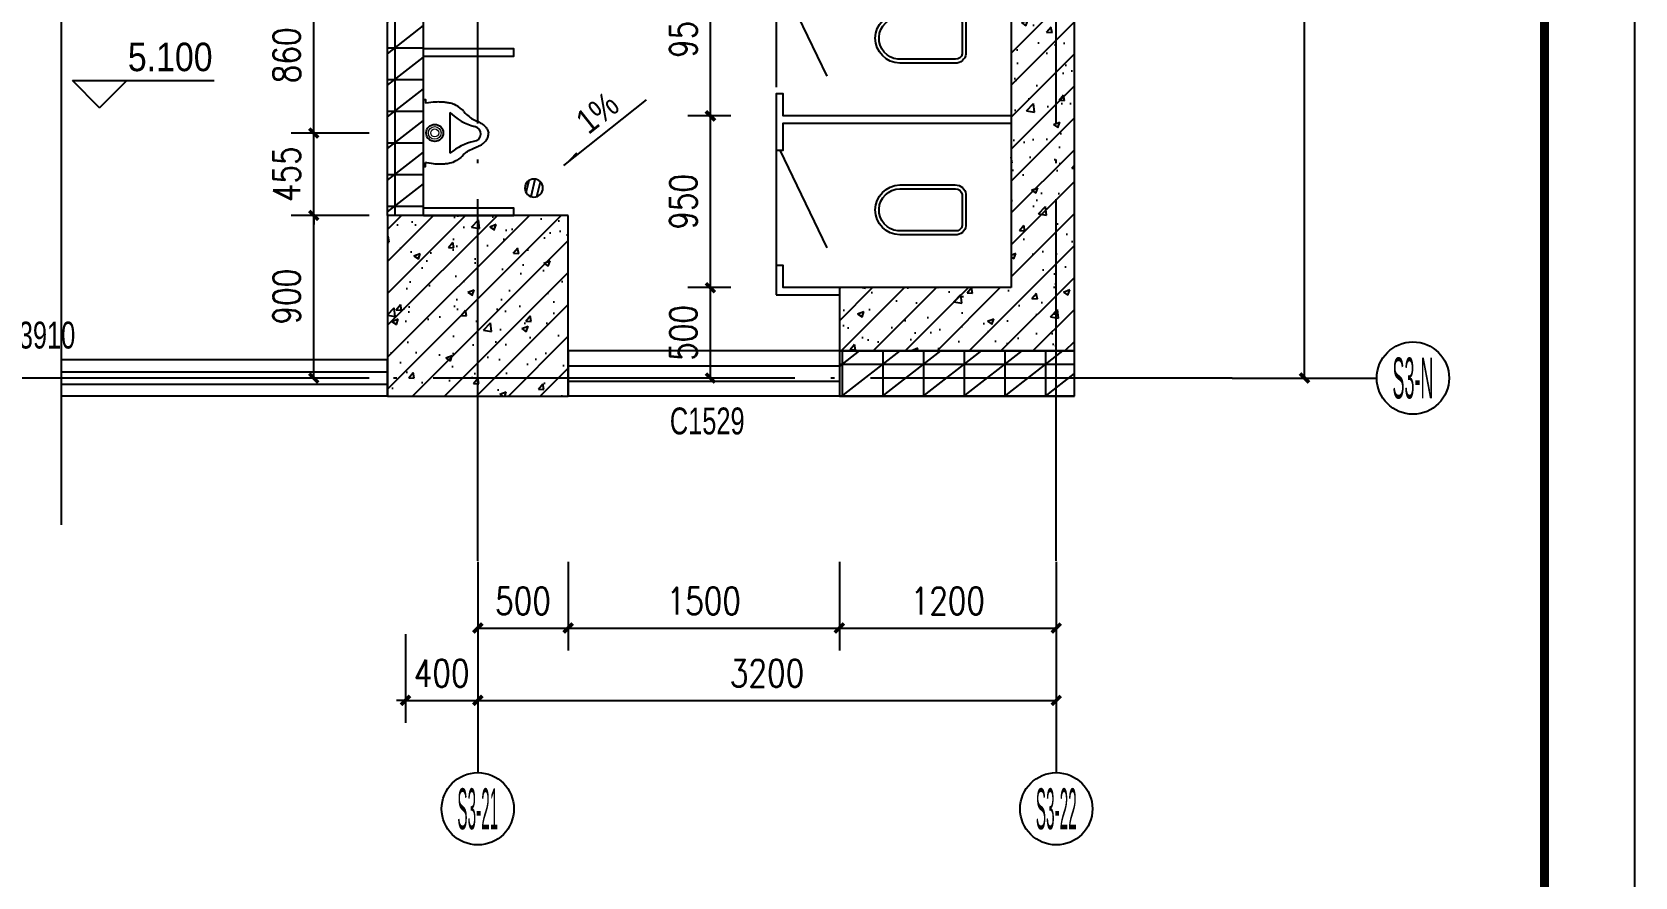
# Model space of a CAD drawing. Extents: x 718358 to 1668613, y -348838 to -159582.
# Drawn here: x 835642 to 844508, y -194461 to -189788 of the extents above; entities that cross this region are included whole.
import ezdxf
from ezdxf.enums import TextEntityAlignment as Align

# ---------------------------------------------------------------- set-up
doc = ezdxf.new("R2010")
doc.units = 0
doc.header["$LTSCALE"] = 1000
doc.linetypes.add('DOTE', pattern=[2.42, 2, -0.2, 0.02, -0.2])
for name, color, linetype in [('WINDOW_TEXT', 7, 'Continuous'), ('建-厨卫用具', 66, 'Continuous'), ('建-图框', 4, 'Continuous'), ('建-墙体', 2, 'Continuous'), ('建-尺寸', 73, 'Continuous'), ('建-影线', 8, 'Continuous'), ('建-柱子', 6, 'Continuous'), ('建-标高', 3, 'Continuous'), ('建-符号', 3, 'Continuous'), ('建-符号说明', 7, 'Continuous'), ('建-轴标', 3, 'Continuous'), ('建-轴网', 14, 'DOTE'), ('建-门窗', 4, 'Continuous'), ('建-门窗-编号', 7, 'Continuous')]:
    doc.layers.add(name, color=color, linetype=linetype)
doc.styles.add('_TCH_AXIS', font='gt宽度调整.shx', dxfattribs={"bigfont": 'gt国标汉字.shx'})
doc.styles.add('_TCH_DIM', font='gt单线西文.shx', dxfattribs={"width": 0.8, "bigfont": 'gt单线中文.shx'})
doc.styles.add('_TCH_WINDOW', font='gt单线西文.shx', dxfattribs={"height": 3.5, "bigfont": 'gt单线中文.shx'})
doc.styles.add('DIM_FONT', font='SIMPLEX.shx', dxfattribs={"width": 0.8, "bigfont": 'GBCBIG.shx'})
doc.dimstyles.new('DIMN50', dxfattribs={"dimscale": 0.5, "dimtxt": 300, "dimasz": 100, "dimexe": 250, "dimexo": 300, "dimgap": 150, "dimtad": 1, "dimdec": 0, "dimzin": 0, "dimdsep": 46, "dimtxsty": 'DIM_FONT', "dimblk": 'ARCHTICK', "dimcen": 0.09, "dimdle": 1, "dimclrt": 7, "dimazin": 2, "dimtfac": 1, "dimtdec": 0, "dimtix": 1, "dimtmove": 2, "dimatfit": 3, "dimldrblk": 'ARCHTICK', "dimfxl": 1, "dimtolj": 1, "dimtzin": 0, "dimarcsym": 0})
pattern_1 = [(0, (0, 0), (0, 175), []), (37.875, (200, 0), (-84.807639, 109.038328), []), (90, (200, 0), (-225, 1e-14), [])]
pattern_2 = [(45, (0, 0), (-88.388348, 88.388348), []), (50, (0, 0), (358.63009, -31.37607), [37.5, -412.5]), (355, (0, 0), (-69.37567, 376.09607), [30, -330]), (100.4514, (29.9, -2.6), (289.25469, 344.71977), [31.8701, -350.57106]), (46.1842, (0, 100), (533.62052, -82.7595), [56.25, -618.75]), (96.6356, (44.47, 93.1), (467.33135, 487.05894), [47.80514, -525.8565]), (351.1842, (0, 100), (467.33097, 487.0593), [45, -495]), (21, (50, 75), (298.45353, -201.30945), [37.5, -412.5]), (326, (50, 75), (121.65767, 362.57502), [30, -330]), (71.4514, (74.87, 58.22), (420.11131, 161.26525), [31.8701, -350.57106]), (37.5, (0, 0), (6.079928, 166.446927), [0, -326, 0, -335, 0, -331.25]), (7.5, (0, 0), (131.53477, 197.205856), [0, -191, 0, -318.5, 0, -126.25]), (327.5, (-111.5, 0), (266.911218, -11.277436), [0, -125, 0, -390, 0, -517.5]), (317.5, (-161.5, 0), (291.593085, 50.05249), [0, -162.5, 0, -259, 0, -367.5])]

# ---------------------------------------------------------------- blocks, each defined once
blk = doc.blocks.new('$plan$00000380')
for p, q in [((-112.2, -146.3), (113.5, -146.3)), ((-135.3, -207.1), (-130, -211.3)), ((119.8, -220.5), (127.5, -214.6))]:
    blk.add_line(p, q)
for points in [[(-185, 0), (-185, -10), (-164.4, -10)], [(-185, 0), (185, 0), (185, -10), (165, -10)], [(-135.3, -207.1), (-146.1, -193.9), (-153.4, -182.2), (-159, -171.7), (-163.1, -162.3), (-166.1, -153.9), (-168.1, -146.2), (-169.4, -139.3), (-170.4, -132.8), (-171.2, -126.7), (-171.8, -120.8), (-172.4, -115.1), (-172.8, -109.5), (-173.1, -103.9), (-173.3, -98.1), (-173.3, -92.1), (-173.3, -85.9), (-173.2, -79.2), (-172.9, -71.9), (-172.3, -63.7), (-171.4, -54.4), (-170.1, -43.7), (-168.2, -31.4), (-165.8, -17.2), (-164.4, -10)], [(127.5, -214.6), (137.5, -201.9), (145.5, -190.6), (151.6, -180.4), (156.3, -171.3), (159.7, -163), (162.1, -155.5), (163.9, -148.7), (165.2, -142.3), (166.3, -136.2), (167.3, -130.4), (168.2, -124.7), (168.9, -119.1), (169.5, -113.5), (170, -107.8), (170.4, -101.8), (170.8, -95.6), (171, -88.9), (171.1, -81.6), (171, -73.4), (170.6, -64), (169.9, -53.3), (168.7, -40.9), (167.1, -26.6), (164.9, -10.1)], [(-130, -211.3), (-128.2, -212.9), (-120.3, -220.9), (-113.4, -228.7), (-107.4, -236.3), (-102.1, -243.8), (-97.5, -251.3), (-93.4, -258.7), (-89.7, -266.2), (-86.2, -273.6), (-83.1, -280.9), (-80.1, -288.1), (-77.2, -295.1), (-74.4, -301.8), (-71.5, -308.2), (-68.5, -314.2), (-65.3, -319.8), (-62, -324.9), (-58.5, -329.6), (-54.8, -334), (-51, -338), (-47, -341.6), (-42.9, -344.9), (-38.6, -347.9), (-34.2, -350.5), (-29.7, -352.9), (-25.1, -354.9), (-20.3, -356.6), (-15.4, -358), (-10.4, -359), (-5.3, -359.6), (-0.1, -359.8), (0.3, -359.8)], [(119.8, -220.5), (117.9, -222), (109.6, -229.5), (102.3, -236.9), (95.8, -244.2), (90.2, -251.4), (85.1, -258.6), (80.6, -265.8), (76.4, -273), (72.6, -280.2), (69, -287.4), (65.7, -294.4), (62.4, -301.2), (59.2, -307.7), (55.9, -314), (52.6, -319.8), (49.1, -325.2), (45.5, -330.1), (41.7, -334.7), (37.8, -338.8), (33.8, -342.6), (29.6, -346), (25.3, -349), (20.9, -351.7), (16.3, -354.2), (11.7, -356.3), (6.9, -358), (2.1, -359.4), (0.3, -359.8)]]:
    blk.add_lwpolyline(points)
blk.add_circle((0, -61.9), 47.3)
at = {"lineweight": 13}
for radius in [34.6, 22.1]:
    blk.add_circle((0, -61.9), radius, dxfattribs=at)
for centre, radius, start, end in [((-382.4, -362.7), 346.2, 14.06156, 38.70013), ((335.1, -365.6), 311.8, 135.28681, 164.39133), ((-5.7, -276), 40.9, 183.65649, 351.93977)]:
    blk.add_arc(centre, radius, start, end)
blk = doc.blocks.new('A$C15264B4A')
at = {"layer": '建-厨卫用具'}
for points in [[(-806271, 52613.2), (-805771, 52613.2), (-805771, 52573.2), (-806271, 52573.2)], [(-806271, 51803.6), (-805771, 51803.6), (-805771, 51763.6), (-806271, 51763.6)], [(-806271, 50993.9), (-805771, 50993.9), (-805771, 50953.9), (-806271, 50953.9)], [(-806271, 50144.2), (-805771, 50144.2), (-805771, 50184.2), (-806271, 50184.2)], [(-806271, 49263.2), (-805771, 49263.2), (-805771, 49303.2), (-806271, 49303.2)]]:
    blk.add_lwpolyline(points, dxfattribs=at)
at = {"layer": '建-厨卫用具', "rotation": 90.00016313079739}
for p in [(-806271, 52198.8), (-806271, 51389.1), (-806271, 50579.4), (-806271, 49719.2)]:
    blk.add_blockref('$plan$00000380', p, dxfattribs=at)
blk = doc.blocks.new('$plan$00001612')
for points in [[(135.1, 138), (442.4, 138, -0.388189), (501, 87.5), (501, -87.5, -0.388189), (442.4, -138), (135.1, -138, -0.97895)], [(443.1, -116.5), (125.4, -116.5, -0.936623), (135.3, 117.1), (442.8, 117.1, -0.381636), (480.2, 86.1), (480.2, -86.3, -0.399536)]]:
    blk.add_lwpolyline(points, format="xyb", close=True)
blk.add_lwpolyline([(195.5, 117.1, 0, 0, 0.440649), (185.5, 107.5, 0, 0, 0), (185.4, -105.9, 0, 0, 0.411645), (194.1, -115.5, 1.5, 1.5, 0)], format="xyseb")
blk = doc.blocks.new('A$C53DE7673')
at = {"layer": '建-厨卫用具'}
for p, q in [((-806271, 52925.8, 0), (-806271, 52138.3, 0)), ((-806251.2, 52925.8), (-805990.5, 52385.4)), ((-806271, 52125.8, 0), (-806271, 51338.3, 0)), ((-806251.2, 51975.8), (-805990.5, 51435.4)), ((-806271, 51125.8), (-806271, 50438.3, 0)), ((-806271, 51025.8), (-806271, 50425.8, 0)), ((-806251, 51025.8), (-805990.3, 50485.4)), ((-806271, 50125.8), (-806271, 49438.3, 0)), ((-806271, 50075.8), (-806271, 49475.8, 0)), ((-806251, 50075.8), (-805990.3, 49535.5)), ((-806271, 49315.8), (-806271, 49275.8)), ((-806271, 49275.8), (-805921, 49275.8))]:
    blk.add_line(p, q, dxfattribs=at)
for points in [[(-804971, 53115.8), (-806231, 53115.8), (-806231, 53115.8), (-806271, 53115.8), (-806271, 52925.8), (-806231, 52925.8), (-806231, 53075.8), (-804971, 53075.8)], [(-804971, 52165.8), (-806231, 52165.8), (-806231, 52288.3), (-806271, 52288.3), (-806271, 51975.8), (-806231, 51975.8), (-806231, 52125.8), (-804971, 52125.8)], [(-804971, 51215.8), (-806231, 51215.8), (-806231, 51338.3), (-806271, 51338.3), (-806271, 51025.8), (-806231, 51025.8), (-806231, 51175.8), (-804971, 51175.8)], [(-804971, 50265.8), (-806231, 50265.8), (-806231, 50388.3), (-806271, 50388.3), (-806271, 50075.8), (-806231, 50075.8), (-806231, 50225.8), (-804971, 50225.8)], [(-804971, 49315.8), (-806231, 49315.8), (-806231, 49438.3), (-806271, 49438.3), (-806271, 49315.8)]]:
    blk.add_lwpolyline(points, dxfattribs=at)
at = {"layer": '建-厨卫用具', "rotation": 359.9999933565738}
for p in [(-805722.1, 52595.8), (-805722.1, 51645.8), (-805722.1, 50695.8), (-805722.1, 49745.8)]:
    blk.add_blockref('$plan$00001612', p, dxfattribs=at)
blk = doc.blocks.new('A$C28466982')
at = {"layer": '建-厨卫用具'}
h = blk.add_hatch(dxfattribs=at)
h.set_pattern_fill('ANSI31', color=256, scale=20, style=0)
h.set_pattern_definition([(45, (-61544.167, -20665.726), (-22.45064, 22.45064), [])])
edge = h.paths.add_edge_path()
edge.add_arc((50, 50), 50, 0, 360)
blk.add_circle((50, 50), 50, dxfattribs=at)
blk = doc.blocks.new('_ArchTick')
at = {"color": 0, "linetype": 'ByBlock', "const_width": 0.4}
blk.add_lwpolyline([(-0.5, -0.5), (0.5, 0.5)], dxfattribs=at)
blk = doc.blocks.new('*D2041')
at = {"layer": 'Defpoints', "color": 0, "transparency": 16777216}
for p in [(842280.2, -186951.5), (842680.2, -186951.5), (842280.2, -191701.5)]:
    blk.add_point(p, dxfattribs=at)
at = {"layer": '建-尺寸', "color": 0, "lineweight": -2, "transparency": 16777216}
for p, q in [((842430.2, -186951.5), (842805.2, -186951.5)), ((842680.2, -191702), (842680.2, -186951)), ((842430.2, -191701.5), (842805.2, -191701.5))]:
    blk.add_line(p, q, dxfattribs=at)
at = {"layer": '建-尺寸', "color": 0, "lineweight": -2, "transparency": 16777216, "xscale": 50, "yscale": 50, "zscale": 50}
for p, rotation in [((842680.2, -186951.5), 90), ((842680.2, -191701.5), 270)]:
    blk.add_blockref('_ArchTick', p, dxfattribs=dict(at, rotation=rotation))
at = {"layer": '建-尺寸', "color": 7, "transparency": 16777216, "insert": (842530.2, -189326.5), "char_height": 150, "attachment_point": 5, "rotation": 90, "style": 'DIM_FONT'}
blk.add_mtext('\\A1;4750', dxfattribs=at)
blk = doc.blocks.new('*D2046')
at = {"layer": 'Defpoints', "color": 0, "transparency": 16777216}
for p in [(837707.2, -192968.3), (838107.2, -192968.3), (838107.2, -193484.5)]:
    blk.add_point(p, dxfattribs=at)
at = {"layer": '建-尺寸', "color": 0, "lineweight": -2, "transparency": 16777216}
for p, q in [((837707.2, -193118.3), (837707.2, -193609.5)), ((838107.2, -193118.3), (838107.2, -193609.5)), ((837707.2, -193484.5), (837657.2, -193484.5)), ((837707.2, -193484.5), (838107.2, -193484.5)), ((838107.2, -193484.5), (838157.2, -193484.5))]:
    blk.add_line(p, q, dxfattribs=at)
at = {"layer": '建-尺寸', "color": 0, "lineweight": -2, "transparency": 16777216, "xscale": 50, "yscale": 50, "zscale": 50}
blk.add_blockref('_ArchTick', (837707.2, -193484.5), dxfattribs=at)
at = {"layer": '建-尺寸', "color": 0, "lineweight": -2, "transparency": 16777216, "xscale": 50, "yscale": 50, "zscale": 50, "rotation": 180}
blk.add_blockref('_ArchTick', (838107.2, -193484.5), dxfattribs=at)
at = {"layer": '建-尺寸', "color": 7, "transparency": 16777216, "insert": (837907.2, -193334.5), "char_height": 150, "attachment_point": 5, "style": 'DIM_FONT'}
blk.add_mtext('\\A1;400', dxfattribs=at)
blk = doc.blocks.new('*D2047')
at = {"layer": 'Defpoints', "color": 0, "transparency": 16777216}
for p in [(838107.2, -192968.3), (841307.2, -192968.3), (841307.2, -193484.5)]:
    blk.add_point(p, dxfattribs=at)
at = {"layer": '建-尺寸', "color": 0, "lineweight": -2, "transparency": 16777216}
for p, q in [((838107.2, -193118.3), (838107.2, -193609.5)), ((841307.2, -193118.3), (841307.2, -193609.5)), ((838106.7, -193484.5), (841307.7, -193484.5))]:
    blk.add_line(p, q, dxfattribs=at)
at = {"layer": '建-尺寸', "color": 0, "lineweight": -2, "transparency": 16777216, "xscale": 50, "yscale": 50, "zscale": 50, "rotation": 180}
blk.add_blockref('_ArchTick', (838107.2, -193484.5), dxfattribs=at)
at = {"layer": '建-尺寸', "color": 0, "lineweight": -2, "transparency": 16777216, "xscale": 50, "yscale": 50, "zscale": 50}
blk.add_blockref('_ArchTick', (841307.2, -193484.5), dxfattribs=at)
at = {"layer": '建-尺寸', "color": 7, "transparency": 16777216, "insert": (839707.2, -193334.5), "char_height": 150, "attachment_point": 5, "style": 'DIM_FONT'}
blk.add_mtext('\\A1;3200', dxfattribs=at)
blk = doc.blocks.new('*D2053')
at = {"layer": 'Defpoints', "color": 0, "transparency": 16777216}
for p in [(838107.2, -192568.3), (838607.2, -192568.3), (838607.2, -193084.5)]:
    blk.add_point(p, dxfattribs=at)
at = {"layer": '建-尺寸', "color": 0, "lineweight": -2, "transparency": 16777216}
for p, q in [((838107.2, -192718.3), (838107.2, -193209.5)), ((838607.2, -192718.3), (838607.2, -193209.5)), ((838106.7, -193084.5), (838607.7, -193084.5))]:
    blk.add_line(p, q, dxfattribs=at)
at = {"layer": '建-尺寸', "color": 0, "lineweight": -2, "transparency": 16777216, "xscale": 50, "yscale": 50, "zscale": 50, "rotation": 180}
blk.add_blockref('_ArchTick', (838107.2, -193084.5), dxfattribs=at)
at = {"layer": '建-尺寸', "color": 0, "lineweight": -2, "transparency": 16777216, "xscale": 50, "yscale": 50, "zscale": 50}
blk.add_blockref('_ArchTick', (838607.2, -193084.5), dxfattribs=at)
at = {"layer": '建-尺寸', "color": 7, "transparency": 16777216, "insert": (838357.2, -192934.5), "char_height": 150, "attachment_point": 5, "style": 'DIM_FONT'}
blk.add_mtext('\\A1;500', dxfattribs=at)
blk = doc.blocks.new('*D2054')
at = {"layer": 'Defpoints', "color": 0, "transparency": 16777216}
for p in [(838607.2, -192568.3), (840107.5, -192568.3), (840107.5, -193084.5)]:
    blk.add_point(p, dxfattribs=at)
at = {"layer": '建-尺寸', "color": 0, "lineweight": -2, "transparency": 16777216}
for p, q in [((838607.2, -192718.3), (838607.2, -193209.5)), ((840107.5, -192718.3), (840107.5, -193209.5)), ((838606.7, -193084.5), (840108, -193084.5))]:
    blk.add_line(p, q, dxfattribs=at)
at = {"layer": '建-尺寸', "color": 0, "lineweight": -2, "transparency": 16777216, "xscale": 50, "yscale": 50, "zscale": 50, "rotation": 180}
blk.add_blockref('_ArchTick', (838607.2, -193084.5), dxfattribs=at)
at = {"layer": '建-尺寸', "color": 0, "lineweight": -2, "transparency": 16777216, "xscale": 50, "yscale": 50, "zscale": 50}
blk.add_blockref('_ArchTick', (840107.5, -193084.5), dxfattribs=at)
at = {"layer": '建-尺寸', "color": 7, "transparency": 16777216, "insert": (839357.4, -192934.5), "char_height": 150, "attachment_point": 5, "style": 'DIM_FONT'}
blk.add_mtext('\\A1;1500', dxfattribs=at)
blk = doc.blocks.new('*D2055')
at = {"layer": 'Defpoints', "color": 0, "transparency": 16777216}
for p in [(840107.5, -192568.3), (841307.2, -192568.3), (841307.2, -193084.5)]:
    blk.add_point(p, dxfattribs=at)
at = {"layer": '建-尺寸', "color": 0, "lineweight": -2, "transparency": 16777216}
for p, q in [((840107.5, -192718.3), (840107.5, -193209.5)), ((841307.2, -192718.3), (841307.2, -193209.5)), ((840107, -193084.5), (841307.7, -193084.5))]:
    blk.add_line(p, q, dxfattribs=at)
at = {"layer": '建-尺寸', "color": 0, "lineweight": -2, "transparency": 16777216, "xscale": 50, "yscale": 50, "zscale": 50, "rotation": 180}
blk.add_blockref('_ArchTick', (840107.5, -193084.5), dxfattribs=at)
at = {"layer": '建-尺寸', "color": 0, "lineweight": -2, "transparency": 16777216, "xscale": 50, "yscale": 50, "zscale": 50}
blk.add_blockref('_ArchTick', (841307.2, -193084.5), dxfattribs=at)
at = {"layer": '建-尺寸', "color": 7, "transparency": 16777216, "insert": (840707.4, -192934.5), "char_height": 150, "attachment_point": 5, "style": 'DIM_FONT'}
blk.add_mtext('\\A1;1200', dxfattribs=at)
blk = doc.blocks.new('*D2074')
at = {"layer": 'Defpoints', "color": 0, "transparency": 16777216}
for p in [(839394, -191201.5), (839657.2, -191201.5), (839657.2, -191701.5)]:
    blk.add_point(p, dxfattribs=at)
at = {"layer": '建-尺寸', "color": 0, "lineweight": -2, "transparency": 16777216}
for p, q in [((839507.2, -191201.5), (839269, -191201.5)), ((839394, -191702), (839394, -191201)), ((839507.2, -191701.5), (839269, -191701.5))]:
    blk.add_line(p, q, dxfattribs=at)
at = {"layer": '建-尺寸', "color": 0, "lineweight": -2, "transparency": 16777216, "xscale": 50, "yscale": 50, "zscale": 50}
for p, rotation in [((839394, -191201.5), 90), ((839394, -191701.5), 270)]:
    blk.add_blockref('_ArchTick', p, dxfattribs=dict(at, rotation=rotation))
at = {"layer": '建-尺寸', "color": 7, "transparency": 16777216, "insert": (839244, -191451.5), "char_height": 150, "attachment_point": 5, "rotation": 90, "style": 'DIM_FONT'}
blk.add_mtext('\\A1;500', dxfattribs=at)
blk = doc.blocks.new('*D2075')
at = {"layer": 'Defpoints', "color": 0, "transparency": 16777216}
for p in [(839394, -190251.5), (839657.2, -190251.5), (839657.2, -191201.5)]:
    blk.add_point(p, dxfattribs=at)
at = {"layer": '建-尺寸', "color": 0, "lineweight": -2, "transparency": 16777216}
for p, q in [((839507.2, -190251.5), (839269, -190251.5)), ((839394, -191202), (839394, -190251)), ((839507.2, -191201.5), (839269, -191201.5))]:
    blk.add_line(p, q, dxfattribs=at)
at = {"layer": '建-尺寸', "color": 0, "lineweight": -2, "transparency": 16777216, "xscale": 50, "yscale": 50, "zscale": 50}
for p, rotation in [((839394, -190251.5), 90), ((839394, -191201.5), 270)]:
    blk.add_blockref('_ArchTick', p, dxfattribs=dict(at, rotation=rotation))
at = {"layer": '建-尺寸', "color": 7, "transparency": 16777216, "insert": (839244, -190726.5), "char_height": 150, "attachment_point": 5, "rotation": 90, "style": 'DIM_FONT'}
blk.add_mtext('\\A1;950', dxfattribs=at)
blk = doc.blocks.new('*D2076')
at = {"layer": 'Defpoints', "color": 0, "transparency": 16777216}
for p in [(839394, -189301.5), (839657.2, -189301.5), (839657.2, -190251.5)]:
    blk.add_point(p, dxfattribs=at)
at = {"layer": '建-尺寸', "color": 0, "lineweight": -2, "transparency": 16777216}
for p, q in [((839507.2, -189301.5), (839269, -189301.5)), ((839394, -190252), (839394, -189301)), ((839507.2, -190251.5), (839269, -190251.5))]:
    blk.add_line(p, q, dxfattribs=at)
at = {"layer": '建-尺寸', "color": 0, "lineweight": -2, "transparency": 16777216, "xscale": 50, "yscale": 50, "zscale": 50}
for p, rotation in [((839394, -189301.5), 90), ((839394, -190251.5), 270)]:
    blk.add_blockref('_ArchTick', p, dxfattribs=dict(at, rotation=rotation))
at = {"layer": '建-尺寸', "color": 7, "transparency": 16777216, "insert": (839244, -189776.5), "char_height": 150, "attachment_point": 5, "rotation": 90, "style": 'DIM_FONT'}
blk.add_mtext('\\A1;950', dxfattribs=at)
blk = doc.blocks.new('*D2097')
at = {"layer": 'Defpoints', "color": 0, "transparency": 16777216}
for p in [(837199.8, -190801.5), (837656.4, -190801.5), (837656.4, -191701.5)]:
    blk.add_point(p, dxfattribs=at)
at = {"layer": '建-尺寸', "color": 0, "lineweight": -2, "transparency": 16777216}
for p, q in [((837506.4, -190801.5), (837074.8, -190801.5)), ((837199.8, -191702), (837199.8, -190801)), ((837506.4, -191701.5), (837074.8, -191701.5))]:
    blk.add_line(p, q, dxfattribs=at)
at = {"layer": '建-尺寸', "color": 0, "lineweight": -2, "transparency": 16777216, "xscale": 50, "yscale": 50, "zscale": 50}
for p, rotation in [((837199.8, -190801.5), 90), ((837199.8, -191701.5), 270)]:
    blk.add_blockref('_ArchTick', p, dxfattribs=dict(at, rotation=rotation))
at = {"layer": '建-尺寸', "color": 7, "transparency": 16777216, "insert": (837049.8, -191251.5), "char_height": 150, "attachment_point": 5, "rotation": 90, "style": 'DIM_FONT'}
blk.add_mtext('\\A1;900', dxfattribs=at)
blk = doc.blocks.new('*D2098')
at = {"layer": 'Defpoints', "color": 0, "transparency": 16777216}
for p in [(837199.8, -190346.5), (837656.4, -190346.5), (837656.4, -190801.5)]:
    blk.add_point(p, dxfattribs=at)
at = {"layer": '建-尺寸', "color": 0, "lineweight": -2, "transparency": 16777216}
for p, q in [((837506.4, -190346.5), (837074.8, -190346.5)), ((837199.8, -190346.5), (837199.8, -190296.5)), ((837199.8, -190801.5), (837199.8, -190346.5)), ((837506.4, -190801.5), (837074.8, -190801.5)), ((837199.8, -190801.5), (837199.8, -190851.5))]:
    blk.add_line(p, q, dxfattribs=at)
at = {"layer": '建-尺寸', "color": 0, "lineweight": -2, "transparency": 16777216, "xscale": 50, "yscale": 50, "zscale": 50}
for p, rotation in [((837199.8, -190346.5), 270), ((837199.8, -190801.5), 90)]:
    blk.add_blockref('_ArchTick', p, dxfattribs=dict(at, rotation=rotation))
at = {"layer": '建-尺寸', "color": 7, "transparency": 16777216, "insert": (837049.8, -190574), "char_height": 150, "attachment_point": 5, "rotation": 90, "style": 'DIM_FONT'}
blk.add_mtext('\\A1;455', dxfattribs=at)
blk = doc.blocks.new('*D2099')
at = {"layer": 'Defpoints', "color": 0, "transparency": 16777216}
for p in [(837199.8, -189486.3), (837656.4, -189486.3), (837656.4, -190346.5)]:
    blk.add_point(p, dxfattribs=at)
at = {"layer": '建-尺寸', "color": 0, "lineweight": -2, "transparency": 16777216}
for p, q in [((837506.4, -189486.3), (837074.8, -189486.3)), ((837199.8, -190347), (837199.8, -189485.8)), ((837506.4, -190346.5), (837074.8, -190346.5))]:
    blk.add_line(p, q, dxfattribs=at)
at = {"layer": '建-尺寸', "color": 0, "lineweight": -2, "transparency": 16777216, "xscale": 50, "yscale": 50, "zscale": 50}
for p, rotation in [((837199.8, -189486.3), 90), ((837199.8, -190346.5), 270)]:
    blk.add_blockref('_ArchTick', p, dxfattribs=dict(at, rotation=rotation))
at = {"layer": '建-尺寸', "color": 7, "transparency": 16777216, "insert": (837049.8, -189916.4), "char_height": 150, "attachment_point": 5, "rotation": 90, "style": 'DIM_FONT'}
blk.add_mtext('\\A1;860', dxfattribs=at)

msp = doc.modelspace()

# ---------------------------------------------------------------- hatches: boundary and pattern name
at = {"layer": '建-影线'}
h = msp.add_hatch(dxfattribs=at)
h.set_pattern_fill('空心砖', color=256, scale=50, style=0)
h.set_pattern_definition(pattern_1)
h.paths.add_polyline_path([(837807.2, -187451.5), (837607.2, -187451.5), (837607.2, -190801.5), (837807.2, -190801.5)])
h = msp.add_hatch(dxfattribs=at)
h.set_pattern_fill('钢筋混凝土', color=256, scale=50, style=0)
h.set_pattern_definition(pattern_2)
h.paths.add_polyline_path([(841057.2, -187651.5), (841057.2, -191201.5), (840107.2, -191201.5), (840107.2, -191551.5), (841407.2, -191551.5), (841407.2, -187651.5)])
h = msp.add_hatch(dxfattribs=at)
h.set_pattern_fill('钢筋混凝土', color=256, scale=50, style=0)
h.set_pattern_definition(pattern_2)
h.paths.add_polyline_path([(837607.2, -191801.5), (838607.2, -191801.5), (838607.2, -190801.5), (837607.2, -190801.5)])
h = msp.add_hatch(dxfattribs=at)
h.set_pattern_fill('空心砖', color=256, scale=50, style=0)
h.set_pattern_definition(pattern_1)
h.paths.add_polyline_path([(837607.2, -191801.5), (837607.2, -191601.5), (837606.9, -191601.5), (837606.9, -191801.5)])
h = msp.add_hatch(dxfattribs=at)
h.set_pattern_fill('空心砖', color=256, scale=50, style=0)
h.set_pattern_definition(pattern_1)
h.paths.add_polyline_path([(838607.2, -191551.5), (838607.2, -191801.5), (838607.5, -191801.5), (838607.5, -191551.5)])
h = msp.add_hatch(dxfattribs=at)
h.set_pattern_fill('空心砖', color=256, scale=50, style=0)
h.set_pattern_definition(pattern_1)
h.paths.add_polyline_path([(841407.2, -191551.5), (840107.5, -191551.5), (840107.5, -191801.5), (841407.2, -191801.5)])
at = {"layer": '建-符号'}
msp.add_hatch(color=256, dxfattribs=at).paths.add_polyline_path([(838582.1, -190525.1), (838660.3, -190462.9), (838652.1, -190452.4)])

# ---------------------------------------------------------------- linework, layer by layer
at = {"layer": '建-图框'}
msp.add_lwpolyline([(802458.1, -200980.7), (844508.1, -200980.7), (844508.1, -171280.7), (802458.1, -171280.7)], close=True, dxfattribs=at)
at = {"layer": '建-图框', "const_width": 50}
msp.add_lwpolyline([(803708.1, -200480.7), (844008.1, -200480.7), (844008.1, -171780.7), (803708.1, -171780.7)], close=True, dxfattribs=at)
at = {"layer": '建-墙体'}
for p, q in [((837607.2, -190801.5), (837607.2, -187451.5)), ((837807.2, -190801.5), (837807.2, -187451.5)), ((837607.2, -191601.5), (837606.9, -191601.5)), ((837606.9, -191601.5), (837606.9, -191801.5)), ((838607.5, -191551.5), (838607.2, -191551.5)), ((838607.5, -191801.5), (838607.5, -191551.5)), ((841407.2, -191551.5), (840107.5, -191551.5)), ((840107.5, -191551.5), (840107.5, -191801.5)), ((841407.2, -191801.5), (841407.2, -191551.5)), ((837606.9, -191801.5), (837607.2, -191801.5)), ((838607.2, -191801.5), (838607.5, -191801.5)), ((840107.5, -191801.5), (841407.2, -191801.5))]:
    msp.add_line(p, q, dxfattribs=at)
at = {"layer": '建-柱子'}
for p, q in [((841057.2, -187651.5), (841057.2, -191201.5)), ((841407.2, -191551.5), (841407.2, -187651.5)), ((838607.2, -190801.5), (837607.2, -190801.5)), ((837607.2, -190801.5), (837607.2, -191801.5)), ((838607.2, -191801.5), (838607.2, -190801.5)), ((841057.2, -191201.5), (840107.2, -191201.5)), ((840107.2, -191201.5), (840107.2, -191551.5)), ((840107.2, -191551.5), (841407.2, -191551.5)), ((837607.2, -191801.5), (838607.2, -191801.5))]:
    msp.add_line(p, q, dxfattribs=at)
at = {"layer": '建-标高'}
for p, q in [((836015.5, -190206.4), (835865.5, -190056.4)), ((835865.5, -190056.4), (836648, -190056.4)), ((836015.5, -190206.4), (836165.5, -190056.4))]:
    msp.add_line(p, q, dxfattribs=at)
at = {"layer": '建-符号'}
for points in [[(835803.2, -176969.4), (835803.2, -184684.8), (835908.2, -184723), (835698.2, -184760), (835803.2, -184797.3), (835803.2, -192512.7)], [(839037.7, -190163), (838582.1, -190525.1)]]:
    msp.add_lwpolyline(points, dxfattribs=at)
at = {"layer": '建-轴标'}
for p, q in [((835803.2, -191701.5), (834603.2, -191701.5)), ((842280.2, -191701.5), (843080.2, -191701.5)), ((838107.2, -192825.1), (838107.2, -193884.5)), ((841307.2, -192825.1), (841307.2, -193884.5))]:
    msp.add_line(p, q, dxfattribs=at)
for centre in [(843280.2, -191701.5), (838107.2, -194084.5), (841307.2, -194084.5)]:
    msp.add_circle(centre, 200, dxfattribs=at)
at = {"layer": '建-轴网'}
for p, q in [((838107.2, -192712.6), (838107.2, -177100.3)), ((841307.2, -192712.6), (841307.2, -177100.3)), ((842280.2, -191701.5), (835803.2, -191701.5))]:
    msp.add_line(p, q, dxfattribs=at)
at = {"layer": '建-门窗'}
for p, q in [((837606.9, -191601.5), (835803.2, -191601.5)), ((837606.9, -191801.5), (837606.9, -191601.5)), ((840107.5, -191551.5), (838607.5, -191551.5)), ((838607.5, -191551.5), (838607.5, -191801.5)), ((840107.5, -191551.5), (840107.5, -191801.5)), ((835803.2, -191668.1), (837606.9, -191668.1)), ((838607.5, -191634.8), (840107.5, -191634.8)), ((835803.2, -191734.8), (837606.9, -191734.8)), ((838607.5, -191718.1), (840107.5, -191718.1)), ((837606.9, -191801.5), (835803.2, -191801.5)), ((840107.5, -191801.5), (838607.5, -191801.5))]:
    msp.add_line(p, q, dxfattribs=at)

# ---------------------------------------------------------------- block references
at = {"layer": '建-厨卫用具', "xscale": -1, "rotation": 121.1746400579844}
msp.add_blockref('A$C28466982', (838434.3, -190581.8), dxfattribs=at)
at = {"layer": '建-轴标'}
for name, p in [('A$C53DE7673', (1646028.2, -240517.3)), ('A$C15264B4A', (1644078.2, -240064.7))]:
    msp.add_blockref(name, p, dxfattribs=at)

# ---------------------------------------------------------------- texts
at = {"layer": 'WINDOW_TEXT', "style": '_TCH_WINDOW', "width": 0.705882}
msp.add_text('C1529', height=148.75, rotation=0, dxfattribs=at).set_placement((839169.5, -192013.3))
at = {"layer": '建-符号', "style": '_TCH_DIM', "width": 0.888889}
msp.add_text('1%', height=135, rotation=38.47269, dxfattribs=at).set_placement((838719.2, -190358.6))
at = {"layer": '建-符号说明', "style": '_TCH_DIM', "width": 0.888889}
msp.add_text('5.100', height=157.5, dxfattribs=at).set_placement((836171.6, -190003.9))
at = {"layer": '建-轴标', "style": '_TCH_AXIS'}
for s, width, p, p2 in [('S3-N', 0.2625, (843167, -191814.6), (843393.3, -191814.6)), ('S3-21', 0.230769, (837994.1, -194197.7), (838220.3, -194197.7)), ('S3-22', 0.21, (841194.1, -194197.7), (841420.3, -194197.7))]:
    msp.add_text(s, height=226.27, dxfattribs=dict(at, width=width)).set_placement(p, p2, align=Align.FIT)
at = {"layer": '建-门窗-编号', "style": '_TCH_WINDOW', "width": 0.705882}
msp.add_text('C3910', height=148.75, rotation=0.00001, dxfattribs=at).set_placement((835466.9, -191538.3))

# ---------------------------------------------------------------- dimensions: what is measured, and where the dimension line sits
at = {"layer": '建-尺寸'}
for p1, p2, distance, picture, middle in [((842280.2, -191701.5), (842280.2, -186951.5), -400, '*D2041', (842530.2, -189326.5)), ((839657.2, -190251.5), (839657.2, -189301.5), 263.2, '*D2076', (839244, -189776.5)), ((837656.4, -190346.5), (837656.4, -189486.3), 456.5, '*D2099', (837049.8, -189916.4)), ((839657.2, -191201.5), (839657.2, -190251.5), 263.2, '*D2075', (839244, -190726.5)), ((837656.4, -190801.5), (837656.4, -190346.5), 456.5, '*D2098', (837049.8, -190574)), ((837656.4, -191701.5), (837656.4, -190801.5), 456.5, '*D2097', (837049.8, -191251.5)), ((839657.2, -191701.5), (839657.2, -191201.5), 263.2, '*D2074', (839244, -191451.5)), ((838107.2, -192568.3), (838607.2, -192568.3), -516.2, '*D2053', (838357.2, -192934.5)), ((838607.2, -192568.3), (840107.5, -192568.3), -516.2, '*D2054', (839357.4, -192934.5)), ((840107.5, -192568.3), (841307.2, -192568.3), -516.2, '*D2055', (840707.4, -192934.5)), ((837707.2, -192968.3), (838107.2, -192968.3), -516.2, '*D2046', (837907.2, -193334.5)), ((838107.2, -192968.3), (841307.2, -192968.3), -516.2, '*D2047', (839707.2, -193334.5))]:
    dim = msp.add_aligned_dim(p1=p1, p2=p2, distance=distance, dimstyle='DIMN50', dxfattribs=at)
    dim.commit()
    dim.dimension.update_dxf_attribs({"geometry": picture, "text_midpoint": middle})

doc.saveas('drawing.dxf')
